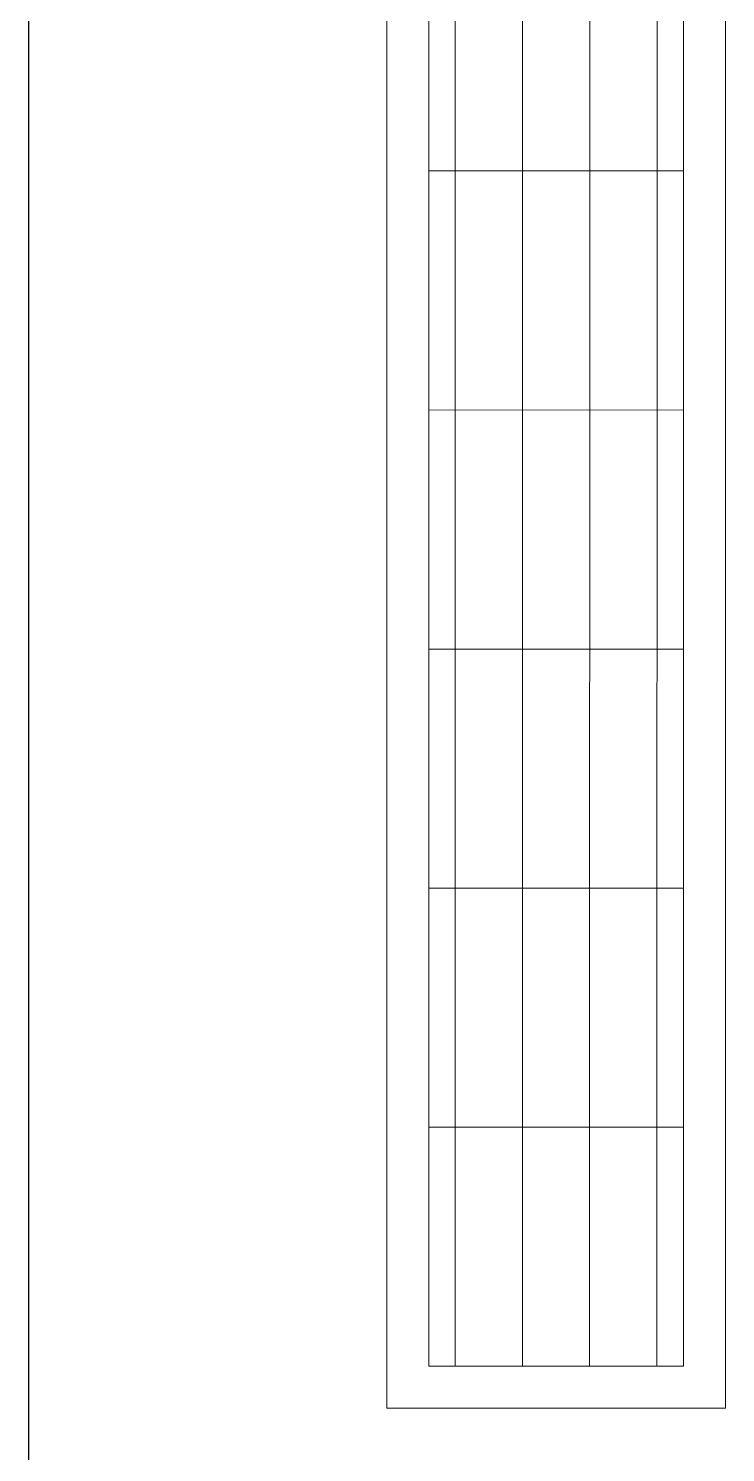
# Model space of a CAD drawing. Extents: x -2050 to 29725, y -1777 to 6820.
# Drawn here: x 4701.1 to 4742.2, y 542.3 to 626.5 of the extents above; entities that cross this region are included whole.
import ezdxf

# ---------------------------------------------------------------- set-up
doc = ezdxf.new("R2010")
doc.units = 0
doc.header["$LTSCALE"] = 25
doc.header["$MEASUREMENT"] = 0
doc.layers.get('0').update_dxf_attribs({"color": 9, "lineweight": 9})
doc.layers.add('32', color=9, linetype='Continuous', lineweight=9)
doc.layers.add('DATA TAVAN', color=160, linetype='Continuous', lineweight=30)

# ---------------------------------------------------------------- blocks, each defined once
blk = doc.blocks.new('p-konvektor_audi')
for p, q in [((250.001, 89.476), (-0.004, 89.467)), ((250, 89.475), (0, 89.476)), ((0, 89.476), (0, 69.468)), ((16.607, 71.952), (16.605, 86.99)), ((30.726, 71.952), (30.724, 86.989)), ((44.846, 71.951), (44.843, 86.989)), ((58.965, 71.951), (58.963, 86.988)), ((73.084, 71.95), (73.082, 86.988)), ((199.293, 85.436), (2.485, 85.425)), ((196.989, 81.459), (2.485, 81.448)), ((194.684, 77.483), (2.486, 77.471)), ((192.379, 73.506), (2.486, 73.495)), ((0, 69.468), (250, 69.467))]:
    blk.add_line(p, q)
for points in [[(250, 89.475), (0, 89.475), (0, 69.468), (250, 69.468)], [(247.514, 86.989), (247.515, 71.952), (2.486, 71.953), (2.485, 86.99)]]:
    blk.add_lwpolyline(points, close=True)

msp = doc.modelspace()

# ---------------------------------------------------------------- linework, layer by layer
at = {"layer": 'DATA TAVAN'}
msp.add_line((4701.065, 2336.97), (4701.065, 449.288), dxfattribs=at)

# ---------------------------------------------------------------- block references
at = {"layer": '32', "xscale": -1, "rotation": 270}
msp.add_blockref('p-konvektor_audi', (4652.774, 544.954), dxfattribs=at)

doc.saveas('drawing.dxf')
